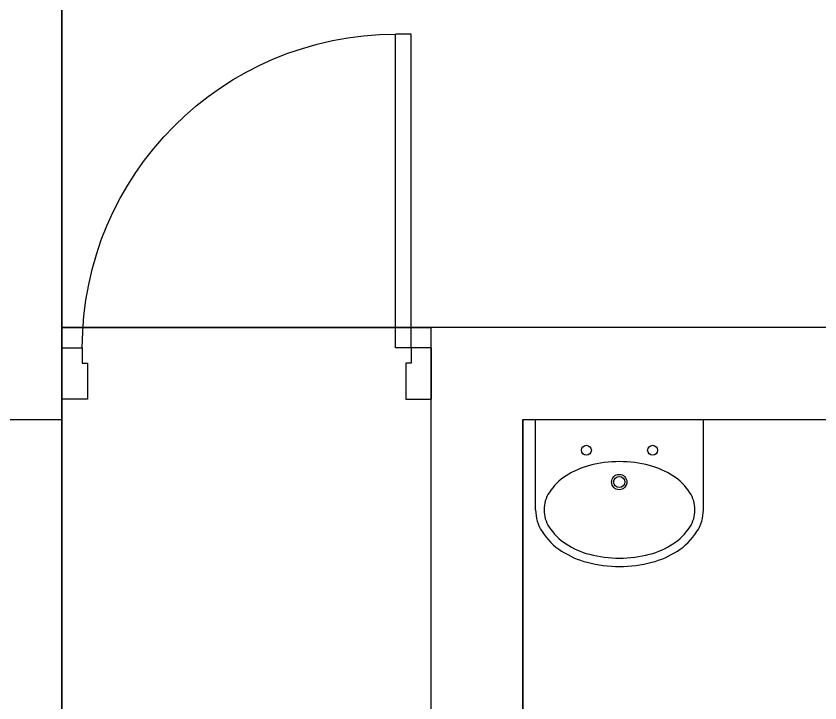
# Model space of a CAD drawing. Extents: x -4409 to 83729, y -39415 to 28842.
# Drawn here: x 2844 to 4761, y 11468 to 13105 of the extents above; entities that cross this region are included whole.
import ezdxf

# ---------------------------------------------------------------- set-up
doc = ezdxf.new("R2010")
doc.units = 0
doc.layers.get('0').update_dxf_attribs({"linetype": 'CONTINUOUS'})
for name, color, linetype in [('4_JOINERY', 217, 'CONTINUOUS'), ('DOORS', 171, 'CONTINUOUS'), ('WWW_CADBLOCKSFREE_COM', 7, 'CONTINUOUS')]:
    doc.layers.add(name, color=color, linetype=linetype)

# ---------------------------------------------------------------- blocks, each defined once
blk = doc.blocks.new('RYTREYR')
at = {"layer": 'DOORS'}
for p, q in [((6351.54, 1005.98), (6351.54, 1082.23)), ((6351.54, 1082.23), (6355.29, 1082.23)), ((6355.29, 1005.98), (6355.29, 1082.23)), ((6351.54, 1005.98), (6355.29, 1005.98))]:
    blk.add_line(p, q, dxfattribs=at)
at = {"layer": 'DOORS', "linetype": 'CONTINUOUS'}
for p, q in [((6346.54, 993.48), (6346.54, 1005.98)), ((6346.54, 1005.98), (6351.54, 1005.98)), ((6351.54, 1005.98), (6351.54, 1002.23)), ((6436.54, 1005.98), (6431.54, 1005.98)), ((6431.54, 1005.98), (6431.54, 1002.23)), ((6436.54, 993.48), (6436.54, 1005.98)), ((6351.54, 1002.23), (6352.79, 1002.23)), ((6352.79, 1002.23), (6352.79, 993.48)), ((6430.29, 1002.23), (6430.29, 993.48)), ((6431.54, 1002.23), (6430.29, 1002.23)), ((6352.79, 993.48), (6346.54, 993.48)), ((6430.29, 993.48), (6436.54, 993.48))]:
    blk.add_line(p, q, dxfattribs=at)
at = {"layer": 'DOORS'}
blk.add_arc((6355.29, 1005.98), 76.25, 0.0039, 89.9983, dxfattribs=at)

msp = doc.modelspace()

# ---------------------------------------------------------------- linework, layer by layer
at = {"color": 252}
for p, q in [((4082.829, 11927.788), (4082.829, 12142.788)), ((4482.829, 11927.788), (4482.829, 12142.788))]:
    msp.add_line(p, q, dxfattribs=at)
msp.add_lwpolyline([(4462.829, 11927.788, 0.14480031), (4450.703, 11968.78, 0.10717465), (4410.108, 12009.105, 0.0776099), (4354.658, 12033.444, 0.06476683), (4282.829, 12042.788, 0.06476683), (4211, 12033.444, 0.0776099), (4155.55, 12009.105, 0.10717465), (4114.955, 11968.78, 0.14480031), (4102.829, 11927.788, 0.14480031), (4114.955, 11886.795, 0.10717465), (4155.55, 11846.47, 0.0776099), (4211, 11822.131, 0.06476683), (4282.829, 11812.788, 0.06476683), (4354.658, 11822.131, 0.0776099), (4410.108, 11846.47, 0.10717465), (4450.703, 11886.795, 0.14480031)], format="xyb", close=True, dxfattribs=at)
msp.add_lwpolyline([(4082.829, 11927.788, 0.14480031), (4098.173, 11875.915, 0.10717465), (4144.782, 11829.617, 0.0776099), (4205.884, 11802.797, 0.06476683), (4282.829, 11792.788, 0.06476683), (4359.774, 11802.797, 0.0776099), (4420.876, 11829.617, 0.10717465), (4467.485, 11875.915, 0.14480031), (4482.829, 11927.788, 0.14480031)], format="xyb", dxfattribs=at)
for centre, radius in [((4203.897, 12069.959), 11.766), ((4361.761, 12069.959), 11.766), ((4282.134, 11994.132), 18.303), ((4282.134, 11994.132), 13.303)]:
    msp.add_circle(centre, radius, dxfattribs=at)
at = {"layer": 'WWW_CADBLOCKSFREE_COM', "color": 7}
for p, q in [((2952.562, 15432.85), (2952.562, 12362.788)), ((2952.562, 12362.788), (2952.562, 12142.788)), ((4052.562, 12362.788), (3832.562, 12362.788)), ((3832.562, 12362.788), (3832.562, 10622.725)), ((5952.562, 12362.788), (4052.562, 12362.788)), ((2732.562, 12142.788), (2952.562, 12142.788)), ((4052.562, 12142.788), (4052.562, 10622.725)), ((4052.562, 12142.788), (4052.562, 12142.788)), ((4052.562, 12142.788), (5952.562, 12142.788))]:
    msp.add_line(p, q, dxfattribs=at)
at = {"layer": 'WWW_CADBLOCKSFREE_COM', "color": 8}
for points in [[(2952.562, 12362.788), (2952.562, 15432.788), (5952.562, 15432.788), (5952.562, 12362.788), (2952.562, 12362.788)], [(-3127.438, 12822.788), (1852.562, 12822.788), (1852.562, 13042.788), (2732.562, 13042.788), (2732.562, 12142.788), (2952.562, 12142.788), (2952.562, 10843.185), (2732.562, 10843.185), (2732.562, 9322.788), (20.017, 9322.788), (20.017, 9102.717), (-1087.441, 9102.717), (-1087.441, 9322.717), (-3127.438, 9322.752), (-3127.438, 12822.823), (1852.562, 12822.788), (1852.562, 13042.788)], [(2732.562, 12142.788), (2952.562, 12142.788), (2952.562, 12362.788), (3832.562, 12362.788), (3832.742, 10622.663), (2952.562, 10622.663), (2952.562, 10842.725), (2732.562, 10842.725)], [(4052.562, 12142.788), (5952.562, 12142.788), (5952.562, 10842.788), (4052.562, 10842.68), (4052.562, 12142.788)]]:
    msp.add_lwpolyline(points, dxfattribs=at)
msp.add_lwpolyline([(2952.562, 12362.788), (3832.742, 12362.788), (3832.742, 10622.663), (2952.562, 10622.663)], close=True, dxfattribs=at)

# ---------------------------------------------------------------- block references
at = {"layer": '4_JOINERY', "xscale": -9.8, "yscale": 9.8, "zscale": 9.8}
msp.add_blockref('RYTREYR', (66030.649, 2455.418), dxfattribs=at)

doc.saveas('drawing.dxf')
